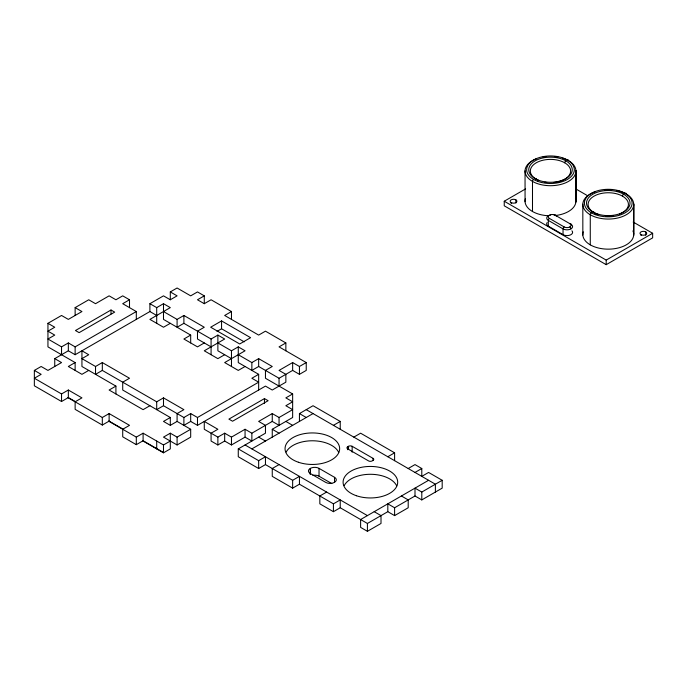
<?xml version="1.0" encoding="UTF-8"?>
<svg xmlns="http://www.w3.org/2000/svg" width="687" height="687" viewBox="0 0 687 687"><rect width="100%" height="100%" fill="white"/><g stroke="black" fill="none" stroke-linecap="round" stroke-linejoin="round"><path stroke-width="1.03" d="M575.929 171.226L575.869 202.107L575.912 170.445L575.912 200.535M633.706 204.58L633.646 235.461L633.689 203.799L633.689 233.889M75.132 370.413L75.132 362.564L47.944 346.866L47.944 323.319L61.538 315.47L68.339 319.395L81.933 311.546L75.132 307.621L75.132 315.47M75.132 307.621L88.726 299.772L95.527 303.697L109.121 295.848L115.914 299.772L122.715 295.848L129.508 299.772L129.508 307.621M111.011 310.009L75.458 330.533L79.125 332.645L114.677 312.121L111.011 310.009L111.011 313.933M129.508 299.772L122.715 303.697L136.309 311.546L136.309 319.395M47.944 323.319L54.745 327.244L47.944 331.168L54.745 335.093L47.944 339.017L61.538 346.866L68.339 342.942L75.132 346.866L136.309 311.546M75.587 401.758L68.339 397.575L61.538 401.5L34.35 385.802L34.35 370.413L41.151 366.489L47.944 370.413L61.538 362.564L54.745 358.64L54.745 366.489M54.745 358.64L68.339 350.791L75.132 354.715L149.903 311.546L149.903 303.697L163.497 295.848L170.299 299.772L177.091 295.848L170.299 291.923L170.299 299.772M170.299 291.923L177.091 287.999L190.685 295.848L197.487 291.923L204.279 295.848L204.279 303.697L197.487 299.772L204.279 295.848M149.903 303.697L156.705 307.621L163.497 303.697L170.299 307.621L149.903 319.395L163.497 327.244L170.299 323.319M75.132 362.564L68.339 366.489L81.933 374.329L88.726 370.413M115.914 393.952L115.914 386.103L81.933 366.489L81.933 350.791L88.726 354.715L81.933 358.64L95.527 366.489L102.32 362.564L129.508 378.254L122.715 382.178L122.715 390.027L170.299 417.498L170.299 425.347L163.497 421.423L170.299 417.498M163.497 311.546L177.091 319.395L183.893 315.47L204.279 327.244L197.487 331.168L197.487 339.017L211.081 346.866M204.279 303.697L211.081 299.772L231.467 311.546L231.467 319.395M34.35 370.413L41.151 374.329L34.35 378.254L61.538 393.952L68.339 390.027L81.933 397.876L75.132 401.801L75.132 409.349L102.32 425.047L109.121 421.122L123.025 429.152M190.685 429.272L177.091 437.121L170.299 433.196L163.497 437.121L177.091 444.97L190.685 437.121L190.685 429.272L177.091 421.423L177.091 413.574L183.893 409.65L163.497 397.876L156.705 401.801L102.32 370.413L95.527 374.338L95.527 366.489M224.675 354.715L217.873 358.64L204.279 350.791L224.675 339.017L217.873 335.093L211.081 339.017L183.893 323.319L177.091 327.244L177.091 319.395M190.685 342.942L190.685 335.093L183.893 339.017L197.487 346.866L204.279 342.942M231.467 311.546L224.675 315.47L258.656 335.093L265.457 331.168L285.852 342.942L285.852 350.791M221.558 320.915L210.669 327.21L239.703 343.972L250.592 337.678L221.558 320.915L221.558 328.764L244.237 341.86M115.914 386.103L109.121 390.027L143.102 409.65L149.903 405.725M217.023 331.392L221.558 328.764M67.953 397.661L102.32 417.498L109.121 413.574L129.508 425.347L122.715 429.272L122.715 436.82L136.309 444.669L143.102 440.745L163.497 452.518M217.873 342.942L231.467 350.791L238.269 346.866L245.061 350.791L224.675 362.564L238.269 370.413L245.061 366.489M633.182 222.038L652.65 233.279L652.65 237.857L606.2 264.675L504.241 205.808L504.241 201.231L525.607 188.891M258.656 390.027L258.656 374.329L251.863 378.254L258.656 382.178L197.487 417.498L190.685 413.574L183.893 417.498L163.497 405.725L156.705 409.65L156.705 401.801M238.269 354.715L251.863 362.564L258.656 358.64L272.258 366.489L265.457 370.413L265.457 378.254L292.645 393.952L292.645 417.498L272.258 429.272L272.258 437.121M285.852 342.942L279.051 346.866L306.239 362.564L306.239 370.413L299.446 374.338L292.645 370.413L279.051 378.254L258.656 366.489L251.863 370.413L251.863 362.564M108.632 421.14L136.309 437.121L143.102 433.196L163.497 444.97L170.299 441.045M170.299 425.347L177.091 421.423M306.239 362.564L299.446 366.489L292.645 362.564L279.051 370.413L285.852 374.329L285.852 382.178L272.258 390.027L265.457 386.103L197.487 425.347L190.685 421.423L183.893 425.347L183.893 417.498M142.836 440.891L163.497 452.819L170.299 448.894L170.299 433.196M264.452 398.597L228.9 419.122L232.567 421.234L268.119 400.71L264.452 398.597L264.452 403.501M251.863 433.196L251.863 441.045L245.061 437.121L231.467 444.97L224.675 441.045L217.873 444.97L211.081 441.045L211.081 433.196L217.873 429.272L204.279 421.423L204.279 429.272L217.873 437.121L224.675 433.196L231.467 437.121L245.061 429.272L251.863 433.196L272.258 421.423L279.051 425.347L279.051 417.498L292.645 409.65L285.852 405.725L292.645 401.801L285.852 397.876L292.645 393.952M279.051 417.498L272.258 413.574L258.656 421.423L265.457 425.347L265.457 433.196L238.269 448.894L238.269 456.743L258.656 468.517L265.457 464.592L292.645 480.29L299.446 476.366L299.446 484.215L292.645 488.139L272.258 476.366L272.258 468.517L279.051 464.592M299.446 421.423L299.446 413.574L313.04 405.725L340.228 421.423L340.228 429.272M251.863 448.894L313.04 413.574M238.269 448.894L258.656 460.668L265.457 456.743L265.457 464.592M504.241 201.231L606.2 260.098L652.65 233.279M333.427 425.347L340.228 421.423M353.822 437.121L360.615 433.196L394.604 452.819L394.604 460.668M310.223 474.356L310.421 468.362A6.089 3.512 0 0 1 319.026 468.362L334.526 477.31L334.526 482.214M347.699 446.773L348.532 446.301A2.568 1.477 0 0 1 352.156 446.301L373.015 458.341A2.568 1.477 0 0 1 373.015 460.427L372.182 460.908A2.568 1.477 0 0 1 368.558 460.908L347.699 448.869A2.568 1.477 0 0 1 347.699 446.773L347.699 449.719M326.634 492.064L319.833 495.988L319.833 503.837L333.427 511.686L340.228 507.762L367.416 523.46L387.812 511.686L394.604 515.611L408.198 507.762L408.198 499.913L401.406 495.988M387.812 456.743L394.604 452.819M299.446 484.215L333.427 503.837L340.228 499.913L340.228 507.762M408.198 468.517L415 464.592L421.792 468.517L421.792 476.366L428.594 472.441L442.188 480.29L442.188 488.139L421.792 499.913L415 495.988L394.604 507.762L387.812 503.837L387.812 511.686M415 472.441L421.792 468.517M428.594 480.29L360.615 519.535L360.615 527.384L367.416 531.309L381.01 523.46L381.01 515.611L374.209 511.686M415 495.988L415 488.139L421.792 492.064L442.188 480.29M575.715 188.865L587.763 195.821M571.919 230.806A5.608 3.237 0 0 1 570.373 234.954A5.608 3.237 0 0 1 563.039 234.653L548.312 226.152L548.312 220.39A1.606 0.927 -60 0 1 549.445 218.432A4.002 2.31 0 0 1 549.445 215.16A4.002 2.31 0 0 1 555.113 215.16L570.966 224.314A5.608 3.237 0 0 1 570.966 228.891A5.608 3.237 0 0 1 563.039 228.891L548.312 220.39A5.608 3.237 0 0 1 550.648 215.005M549.445 218.432L564.173 226.933A4.002 2.31 0 0 0 569.841 226.933A1.606 0.927 60 0 1 570.966 228.891M149.903 311.546L156.705 315.47M190.685 335.093L163.497 319.395L163.497 303.697M231.467 358.64L217.873 350.791L217.873 335.093M258.656 374.329L238.269 362.564L238.269 346.866M306.239 409.65L435.386 484.215L435.386 492.064M299.446 413.574L306.239 417.498M285.852 421.423L292.645 425.347M272.258 429.272L279.051 433.196M258.656 437.121L265.457 441.045M312.877 475.344A6.089 3.512 0 0 1 319.026 476.211L331.795 483.579M245.061 444.97L367.416 515.611M582.825 204.176L582.842 235.048M525.048 170.823L525.066 201.686M645.737 231.905L645.737 235.34M640.98 234.653L640.98 235.512M606.2 260.098L606.2 264.675M590.27 244.855L590.27 214.765A1.606 0.927 -60 0 1 591.404 212.807M570.966 224.675L570.966 224.314A1.606 0.927 -60 0 0 569.841 223.661A4.002 2.31 0 0 1 569.841 226.933M563.039 234.653L563.039 228.891A1.606 0.927 -60 0 1 564.173 226.933M556.238 216.173L556.238 215.812A1.606 0.927 -60 0 0 555.113 215.16M532.494 211.502L532.494 181.411A1.606 0.927 -60 0 1 533.627 179.444M515.911 199.857L515.911 203M511.154 202.605L511.154 203.464M421.792 492.064L421.792 499.913M394.604 507.762L394.604 515.611M373.015 458.341L373.015 460.299M367.416 523.46L367.416 531.309M352.156 446.301L352.156 452.183M348.532 446.301L348.532 449.238M333.427 503.837L333.427 511.686M319.026 468.362L319.026 476.211M310.421 468.362L310.421 474.245M299.446 366.489L299.446 374.338M292.645 362.564L292.645 370.413M292.645 480.29L292.645 488.139M279.051 378.254L279.051 386.103M272.258 413.574L272.258 421.423M258.656 358.64L258.656 366.489M258.656 460.668L258.656 468.517M245.061 429.272L245.061 437.121M231.467 350.791L231.467 366.489M231.467 437.121L231.467 444.97M224.675 433.196L224.675 441.045M217.873 437.121L217.873 444.97M211.081 339.017L211.081 354.715M197.487 417.498L197.487 425.347M190.685 413.574L190.685 421.423M183.893 315.47L183.893 323.319M177.091 437.121L177.091 444.97M163.497 397.876L163.497 405.725M163.497 444.97L163.497 452.819M156.705 307.621L156.705 323.319M156.705 441.045L156.705 448.894M143.102 433.196L143.102 440.745M136.309 437.121L136.309 444.669M109.121 413.574L109.121 421.122M102.32 362.564L102.32 370.413M102.32 417.498L102.32 425.047M75.132 346.866L75.132 354.715M68.339 342.942L68.339 350.791M68.339 390.027L68.339 397.575M61.538 346.866L61.538 354.715M61.538 393.952L61.538 401.5M344.239 485.529A27.3 15.758 0 0 1 370.731 474.288A27.3 15.758 0 0 1 396.725 485.898M286.204 452.02A27.3 15.758 0 0 1 312.688 440.779A27.3 15.758 0 0 1 338.691 452.389M310.223 468.474A6.089 3.512 0 0 0 310.223 473.446L325.724 482.394A6.089 3.512 0 0 0 334.337 482.394L334.526 482.283A6.089 3.512 0 0 0 334.526 477.31M616.548 190.497A25.445 14.685 0 0 1 629.739 212.257A25.445 14.685 0 0 1 590.013 214.61A25.445 14.685 0 0 1 595.26 191.759M604.62 189.844A25.445 14.685 0 0 1 611.859 189.844M598.575 214.584A20.155 11.636 0 0 1 592.374 197.221A20.155 11.636 0 0 1 623.049 196.473A20.155 11.636 0 0 1 619.416 214.078M613.251 215.658A20.155 11.636 0 0 1 605.41 215.898M622.516 196.156A1.606 0.927 -60 0 1 623.65 194.189M592.881 211.957A1.606 0.927 -60 0 1 594.015 212.609M625.118 193.339A1.606 0.927 -60 0 1 626.252 193.992M632.942 230.884A25.445 14.685 0 0 1 609.086 249.149A25.445 14.685 0 0 1 583.237 231.811M562.722 158.147A25.445 14.685 0 0 1 570.502 180.088A25.445 14.685 0 0 1 531.729 180.947A25.445 14.685 0 0 1 536.59 158.723M543.082 156.971A25.445 14.685 0 0 1 545.89 156.576M555.036 156.576A25.445 14.685 0 0 1 557.861 156.962M538.256 180.269A20.155 11.636 0 0 1 538.05 161.866A20.155 11.636 0 0 1 568.956 166.366A20.155 11.636 0 0 1 553.67 182.51M546.697 182.45A20.155 11.636 0 0 1 544.834 182.192M564.74 162.793A1.606 0.927 -60 0 1 565.873 160.835M535.104 178.594A1.606 0.927 -60 0 1 536.238 179.255M575.431 198.234A25.445 14.685 0 0 1 556.685 215.357M547.977 215.727A25.445 14.685 0 0 1 525.461 198.457M567.342 159.985A1.606 0.927 -60 0 1 568.458 160.406M554.1 215.04A5.608 3.237 0 0 1 555.345 215.392M548.312 226.152A5.608 3.237 0 0 1 547.127 222.571M356.45 495.748A27.3 15.758 0 0 0 397.687 482.394A27.3 15.758 0 0 0 357.034 468.457A27.3 15.758 0 0 0 356.45 495.748M298.416 462.248A27.3 15.758 0 0 0 339.653 448.886A27.3 15.758 0 0 0 299 434.948A27.3 15.758 0 0 0 298.416 462.248M511.712 202.863A3.366 1.941 0 0 0 516.89 201.325A3.366 1.941 0 0 0 511.995 199.496A3.366 1.941 0 0 0 511.712 202.863M641.538 234.911A3.366 1.941 0 0 0 646.725 233.374A3.366 1.941 0 0 0 641.821 231.553A3.366 1.941 0 0 0 641.538 234.911M595.337 214.636A23.839 13.766 0 0 0 632.074 203.756A23.839 13.766 0 0 0 597.381 190.823A23.839 13.766 0 0 0 595.337 214.636M596.462 213.623A21.761 12.564 0 0 0 629.996 203.695A21.761 12.564 0 0 0 598.334 191.896A21.761 12.564 0 0 0 596.462 213.623M537.56 181.282A23.839 13.766 0 0 0 574.298 170.402A23.839 13.766 0 0 0 539.604 157.469A23.839 13.766 0 0 0 537.56 181.282M538.685 180.269A21.761 12.564 0 0 0 572.219 170.342A21.761 12.564 0 0 0 540.557 158.542A21.761 12.564 0 0 0 538.685 180.269"/></g></svg>
